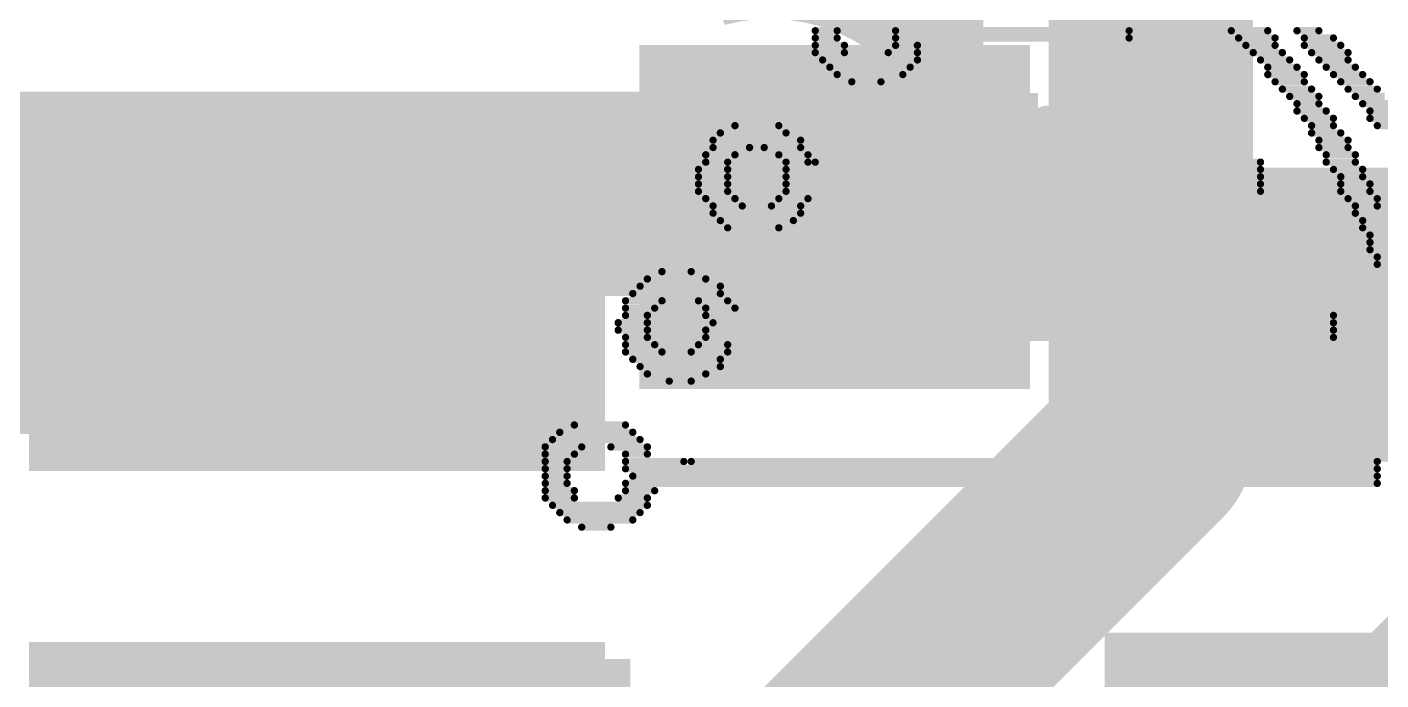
# Model space of a CAD drawing. Header units: inches. Extents: x -0.14 to 1.19, y -0.12 to 0.99.
# Drawn here: x 0.4901 to 0.6357, y 0.3957 to 0.4659 of the extents above; entities that cross this region are included whole.
import ezdxf

# ---------------------------------------------------------------- set-up
doc = ezdxf.new("R2010")
doc.units = ezdxf.units.IN
doc.header["$MEASUREMENT"] = 0
for name, color, linetype in [('Bottom Layer', 5, 'Continuous'), ('Bottom Overlay', 54, 'Continuous'), ('Top Layer', 1, 'Continuous'), ('Top Overlay', 2, 'Continuous'), ('Top Paste', 8, 'Continuous'), ('Top Solder', 216, 'Continuous'), ('Via Holes', 16, 'Continuous')]:
    doc.layers.add(name, color=color, linetype=linetype)

# ---------------------------------------------------------------- blocks, each defined once
blk = doc.blocks.new('C___0402_14')
at = {"layer": 'Top Layer'}
for points in [[(-0.0275, -0.0125), (-0.0275, 0.0125), (-0.0095, 0.0125), (-0.0095, -0.0125)], [(0.0095, -0.0125), (0.0095, 0.0125), (0.0275, 0.0125), (0.0275, -0.0125)]]:
    blk.add_hatch(color=1, dxfattribs=at).paths.add_polyline_path(points)
at = {"layer": 'Top Paste'}
for points in [[(-0.0275, -0.0125), (-0.0275, 0.0125), (-0.0095, 0.0125), (-0.0095, -0.0125)], [(0.0095, -0.0125), (0.0095, 0.0125), (0.0275, 0.0125), (0.0275, -0.0125)]]:
    blk.add_hatch(color=8, dxfattribs=at).paths.add_polyline_path(points)
at = {"layer": 'Top Solder'}
for points in [[(-0.02986, -0.01486), (-0.02986, 0.01486), (-0.00714, 0.01486), (-0.00714, -0.01486)], [(0.00714, -0.01486), (0.00714, 0.01486), (0.02986, 0.01486), (0.02986, -0.01486)]]:
    blk.add_hatch(color=216, dxfattribs=at).paths.add_polyline_path(points)
at = {"layer": 'Top Overlay'}
for points in [[(-0.011, 0.016, 0.005, 0.005, 0), (-0.031, 0.016, 0.005, 0.005, 0)], [(-0.031, -0.016, 0.005, 0.005, 0), (-0.031, 0.016, 0.005, 0.005, 0)], [(0.031, 0.016, 0.005, 0.005, 0), (0.011, 0.016, 0.005, 0.005, 0)], [(0.031, -0.016, 0.005, 0.005, 0), (0.031, 0.016, 0.005, 0.005, 0)], [(-0.011, -0.016, 0.005, 0.005, 0), (-0.031, -0.016, 0.005, 0.005, 0)], [(0.031, -0.016, 0.005, 0.005, 0), (0.011, -0.016, 0.005, 0.005, 0)]]:
    blk.add_lwpolyline(points, format="xyseb", dxfattribs=at)
for points in [[(-0.03225, 0.016, 0.0025, 0.0025, 1), (-0.02975, 0.016, 0.0025, 0.0025, 1)], [(-0.03225, 0.016, 0.0025, 0.0025, 1), (-0.02975, 0.016, 0.0025, 0.0025, 1)], [(-0.01225, 0.016, 0.0025, 0.0025, 1), (-0.00975, 0.016, 0.0025, 0.0025, 1)], [(0.00975, 0.016, 0.0025, 0.0025, 1), (0.01225, 0.016, 0.0025, 0.0025, 1)], [(0.02975, 0.016, 0.0025, 0.0025, 1), (0.03225, 0.016, 0.0025, 0.0025, 1)], [(0.02975, 0.016, 0.0025, 0.0025, 1), (0.03225, 0.016, 0.0025, 0.0025, 1)], [(-0.03225, -0.016, 0.0025, 0.0025, 1), (-0.02975, -0.016, 0.0025, 0.0025, 1)], [(-0.03225, -0.016, 0.0025, 0.0025, 1), (-0.02975, -0.016, 0.0025, 0.0025, 1)], [(-0.01225, -0.016, 0.0025, 0.0025, 1), (-0.00975, -0.016, 0.0025, 0.0025, 1)], [(0.00975, -0.016, 0.0025, 0.0025, 1), (0.01225, -0.016, 0.0025, 0.0025, 1)], [(0.02975, -0.016, 0.0025, 0.0025, 1), (0.03225, -0.016, 0.0025, 0.0025, 1)], [(0.02975, -0.016, 0.0025, 0.0025, 1), (0.03225, -0.016, 0.0025, 0.0025, 1)]]:
    blk.add_lwpolyline(points, format="xyseb", close=True, dxfattribs=at)
blk = doc.blocks.new('SO_14_35')
at = {"layer": 'Top Layer'}
for points in [[(0.07835, -0.03819), (0.13228, -0.03819), (0.13228, -0.06181), (0.07835, -0.06181)], [(0.07835, -0.08819), (0.13228, -0.08819), (0.13228, -0.11181), (0.07835, -0.11181)]]:
    blk.add_hatch(color=1, dxfattribs=at).paths.add_polyline_path(points)
at = {"layer": 'Top Paste'}
for points in [[(0.07835, -0.03819), (0.13228, -0.03819), (0.13228, -0.06181), (0.07835, -0.06181)], [(0.07835, -0.08819), (0.13228, -0.08819), (0.13228, -0.11181), (0.07835, -0.11181)]]:
    blk.add_hatch(color=8, dxfattribs=at).paths.add_polyline_path(points)
at = {"layer": 'Top Solder'}
for points in [[(0.07435, -0.03419), (0.13628, -0.03419), (0.13628, -0.06581), (0.07435, -0.06581)], [(0.07435, -0.08419), (0.13628, -0.08419), (0.13628, -0.11581), (0.07435, -0.11581)]]:
    blk.add_hatch(color=216, dxfattribs=at).paths.add_polyline_path(points)
blk = doc.blocks.new('SO_14_36')
at = {"layer": 'Top Layer'}
for points in [[(-0.13228, -0.03819), (-0.07835, -0.03819), (-0.07835, -0.06181), (-0.13228, -0.06181)], [(-0.13228, -0.08819), (-0.07835, -0.08819), (-0.07835, -0.11181), (-0.13228, -0.11181)]]:
    blk.add_hatch(color=1, dxfattribs=at).paths.add_polyline_path(points)
at = {"layer": 'Top Paste'}
for points in [[(-0.13228, -0.03819), (-0.07835, -0.03819), (-0.07835, -0.06181), (-0.13228, -0.06181)], [(-0.13228, -0.08819), (-0.07835, -0.08819), (-0.07835, -0.11181), (-0.13228, -0.11181)]]:
    blk.add_hatch(color=8, dxfattribs=at).paths.add_polyline_path(points)
at = {"layer": 'Top Solder'}
for points in [[(-0.13628, -0.03419), (-0.07435, -0.03419), (-0.07435, -0.06581), (-0.13628, -0.06581)], [(-0.13628, -0.08419), (-0.07435, -0.08419), (-0.07435, -0.11581), (-0.13628, -0.11581)]]:
    blk.add_hatch(color=216, dxfattribs=at).paths.add_polyline_path(points)

msp = doc.modelspace()

# ---------------------------------------------------------------- hatches: boundary and pattern name
at = {"layer": 'Bottom Layer'}
h = msp.add_hatch(color=5, dxfattribs=at)
edge = h.paths.add_edge_path()
edge.add_arc((0.57, 0.448), 0.01181, 0, 360)
at = {"layer": 'Top Layer'}
for points in [[(0.556, 0.427), (0.598, 0.427), (0.598, 0.464), (0.556, 0.464)], [(0.74231, 0.4), (0.611, 0.4), (0.611, 0.322), (0.74231, 0.322)], [(0.555, 0.398), (0.49268, 0.398), (0.49268, 0.32), (0.555, 0.32)]]:
    msp.add_hatch(color=1, dxfattribs=at).paths.add_polyline_path(points)
h = msp.add_hatch(color=1, dxfattribs=at)
edge = h.paths.add_edge_path()
edge.add_arc((0.57, 0.448), 0.01181, 0, 360)
at = {"layer": 'Via Holes'}
h = msp.add_hatch(color=7, dxfattribs=at)
edge = h.paths.add_edge_path()
edge.add_arc((0.57, 0.448), 0.00591, 0, 360)

# ---------------------------------------------------------------- linework, layer by layer
at = {"layer": 'Bottom Layer'}
for points in [[(0.611, 0.421, 0.022, 0.022, 0), (0.611, 0.76, 0.022, 0.022, 0)], [(0.588, 0.46359, 0.01, 0.01, 0), (0.588, 0.62703, 0.01, 0.01, 0)], [(0.56384, 0.471, 0.01, 0.01, -0.287244), (0.588, 0.46359, 0.01, 0.01, 0)], [(0.45689, 0.448, 0.022, 0.022, 0), (0.57, 0.448, 0.022, 0.022, 0)], [(0.55, 0.36, 0.022, 0.022, 0), (0.611, 0.421, 0.022, 0.022, 0)], [(0.59, 0.349, 0.01, 0.01, 0), (0.64519, 0.40419, 0.01, 0.01, 0)]]:
    msp.add_lwpolyline(points, format="xyseb", dxfattribs=at)
for points in [[(0.5855, 0.46359, 0.005, 0.005, 1), (0.5905, 0.46359, 0.005, 0.005, 1)], [(0.5855, 0.46359, 0.005, 0.005, 1), (0.5905, 0.46359, 0.005, 0.005, 1)], [(0.5645, 0.448, 0.011, 0.011, 1), (0.5755, 0.448, 0.011, 0.011, 1)], [(0.6055, 0.421, 0.011, 0.011, 1), (0.6165, 0.421, 0.011, 0.011, 1)], [(0.6055, 0.421, 0.011, 0.011, 1), (0.6165, 0.421, 0.011, 0.011, 1)]]:
    msp.add_lwpolyline(points, format="xyseb", close=True, dxfattribs=at)
at = {"layer": 'Bottom Overlay'}
for points in [[(0.57491, 0.46554, 0.000785, 0.000785, 0), (0.57726, 0.46554, 0.000785, 0.000785, 0)], [(0.57491, 0.46476, 0.000785, 0.000785, 0), (0.57726, 0.46476, 0.000785, 0.000785, 0)], [(0.58354, 0.46554, 0.000785, 0.000785, 0), (0.60866, 0.46554, 0.000785, 0.000785, 0)], [(0.58354, 0.46476, 0.000785, 0.000785, 0), (0.60866, 0.46476, 0.000785, 0.000785, 0)], [(0.61965, 0.46554, 0.000785, 0.000785, 0), (0.62358, 0.46554, 0.000785, 0.000785, 0)], [(0.62044, 0.46476, 0.000785, 0.000785, 0), (0.62436, 0.46476, 0.000785, 0.000785, 0)], [(0.62672, 0.46554, 0.000785, 0.000785, 0), (0.62907, 0.46554, 0.000785, 0.000785, 0)], [(0.6275, 0.46476, 0.000785, 0.000785, 0), (0.63064, 0.46476, 0.000785, 0.000785, 0)], [(0.57491, 0.46397, 0.000785, 0.000785, 0), (0.57805, 0.46397, 0.000785, 0.000785, 0)], [(0.57491, 0.46319, 0.000785, 0.000785, 0), (0.57805, 0.46319, 0.000785, 0.000785, 0)], [(0.58276, 0.46319, 0.000785, 0.000785, 0), (0.5859, 0.46319, 0.000785, 0.000785, 0)], [(0.58354, 0.46397, 0.000785, 0.000785, 0), (0.5859, 0.46397, 0.000785, 0.000785, 0)], [(0.62122, 0.46397, 0.000785, 0.000785, 0), (0.62436, 0.46397, 0.000785, 0.000785, 0)], [(0.62201, 0.46319, 0.000785, 0.000785, 0), (0.62515, 0.46319, 0.000785, 0.000785, 0)], [(0.6275, 0.46397, 0.000785, 0.000785, 0), (0.63143, 0.46397, 0.000785, 0.000785, 0)], [(0.62829, 0.46319, 0.000785, 0.000785, 0), (0.63221, 0.46319, 0.000785, 0.000785, 0)], [(0.57569, 0.4624, 0.000785, 0.000785, 0), (0.5859, 0.4624, 0.000785, 0.000785, 0)], [(0.57648, 0.46162, 0.000785, 0.000785, 0), (0.58511, 0.46162, 0.000785, 0.000785, 0)], [(0.62279, 0.4624, 0.000785, 0.000785, 0), (0.62593, 0.4624, 0.000785, 0.000785, 0)], [(0.62358, 0.46162, 0.000785, 0.000785, 0), (0.62672, 0.46162, 0.000785, 0.000785, 0)], [(0.62907, 0.4624, 0.000785, 0.000785, 0), (0.63221, 0.4624, 0.000785, 0.000785, 0)], [(0.62986, 0.46162, 0.000785, 0.000785, 0), (0.633, 0.46162, 0.000785, 0.000785, 0)], [(0.57726, 0.46083, 0.000785, 0.000785, 0), (0.58433, 0.46083, 0.000785, 0.000785, 0)], [(0.57883, 0.46005, 0.000785, 0.000785, 0), (0.58197, 0.46005, 0.000785, 0.000785, 0)], [(0.62358, 0.46083, 0.000785, 0.000785, 0), (0.6275, 0.46083, 0.000785, 0.000785, 0)], [(0.62436, 0.46005, 0.000785, 0.000785, 0), (0.6275, 0.46005, 0.000785, 0.000785, 0)], [(0.63064, 0.46083, 0.000785, 0.000785, 0), (0.63379, 0.46083, 0.000785, 0.000785, 0)], [(0.63143, 0.46005, 0.000785, 0.000785, 0), (0.63457, 0.46005, 0.000785, 0.000785, 0)], [(0.62515, 0.45926, 0.000785, 0.000785, 0), (0.62829, 0.45926, 0.000785, 0.000785, 0)], [(0.62593, 0.45848, 0.000785, 0.000785, 0), (0.62907, 0.45848, 0.000785, 0.000785, 0)], [(0.63221, 0.45926, 0.000785, 0.000785, 0), (0.63536, 0.45926, 0.000785, 0.000785, 0)], [(0.633, 0.45848, 0.000785, 0.000785, 0), (0.63614, 0.45848, 0.000785, 0.000785, 0)], [(0.62672, 0.45769, 0.000785, 0.000785, 0), (0.62907, 0.45769, 0.000785, 0.000785, 0)], [(0.62672, 0.45691, 0.000785, 0.000785, 0), (0.62986, 0.45691, 0.000785, 0.000785, 0)], [(0.63379, 0.45769, 0.000785, 0.000785, 0), (0.63693, 0.45769, 0.000785, 0.000785, 0)], [(0.63457, 0.45691, 0.000785, 0.000785, 0), (0.63693, 0.45691, 0.000785, 0.000785, 0)], [(0.6275, 0.45612, 0.000785, 0.000785, 0), (0.63064, 0.45612, 0.000785, 0.000785, 0)], [(0.63457, 0.45612, 0.000785, 0.000785, 0), (0.63771, 0.45612, 0.000785, 0.000785, 0)], [(0.5647, 0.45455, 0.000785, 0.000785, 0), (0.57177, 0.45455, 0.000785, 0.000785, 0)], [(0.56627, 0.45534, 0.000785, 0.000785, 0), (0.57098, 0.45534, 0.000785, 0.000785, 0)], [(0.62829, 0.45534, 0.000785, 0.000785, 0), (0.63064, 0.45534, 0.000785, 0.000785, 0)], [(0.62829, 0.45455, 0.000785, 0.000785, 0), (0.63143, 0.45455, 0.000785, 0.000785, 0)], [(0.63536, 0.45534, 0.000785, 0.000785, 0), (0.6385, 0.45534, 0.000785, 0.000785, 0)], [(0.56392, 0.45377, 0.000785, 0.000785, 0), (0.57334, 0.45377, 0.000785, 0.000785, 0)], [(0.56392, 0.45298, 0.000785, 0.000785, 0), (0.56784, 0.45298, 0.000785, 0.000785, 0)], [(0.56941, 0.45298, 0.000785, 0.000785, 0), (0.57334, 0.45298, 0.000785, 0.000785, 0)], [(0.62907, 0.45377, 0.000785, 0.000785, 0), (0.63221, 0.45377, 0.000785, 0.000785, 0)], [(0.62907, 0.45298, 0.000785, 0.000785, 0), (0.63221, 0.45298, 0.000785, 0.000785, 0)], [(0.56313, 0.4522, 0.000785, 0.000785, 0), (0.56627, 0.4522, 0.000785, 0.000785, 0)], [(0.56313, 0.45141, 0.000785, 0.000785, 0), (0.56549, 0.45141, 0.000785, 0.000785, 0)], [(0.57098, 0.4522, 0.000785, 0.000785, 0), (0.57412, 0.4522, 0.000785, 0.000785, 0)], [(0.57177, 0.45141, 0.000785, 0.000785, 0), (0.57412, 0.45141, 0.000785, 0.000785, 0)], [(0.57491, 0.45141, 0.000785, 0.000785, 0), (0.62279, 0.45141, 0.000785, 0.000785, 0)], [(0.62986, 0.4522, 0.000785, 0.000785, 0), (0.633, 0.4522, 0.000785, 0.000785, 0)], [(0.62986, 0.45141, 0.000785, 0.000785, 0), (0.633, 0.45141, 0.000785, 0.000785, 0)], [(0.56235, 0.45063, 0.000785, 0.000785, 0), (0.56549, 0.45063, 0.000785, 0.000785, 0)], [(0.56235, 0.44984, 0.000785, 0.000785, 0), (0.56549, 0.44984, 0.000785, 0.000785, 0)], [(0.57177, 0.45063, 0.000785, 0.000785, 0), (0.62279, 0.45063, 0.000785, 0.000785, 0)], [(0.57177, 0.44984, 0.000785, 0.000785, 0), (0.62279, 0.44984, 0.000785, 0.000785, 0)], [(0.63064, 0.45063, 0.000785, 0.000785, 0), (0.63379, 0.45063, 0.000785, 0.000785, 0)], [(0.63143, 0.44984, 0.000785, 0.000785, 0), (0.63379, 0.44984, 0.000785, 0.000785, 0)], [(0.56235, 0.44906, 0.000785, 0.000785, 0), (0.56549, 0.44906, 0.000785, 0.000785, 0)], [(0.56235, 0.44827, 0.000785, 0.000785, 0), (0.56549, 0.44827, 0.000785, 0.000785, 0)], [(0.57177, 0.44906, 0.000785, 0.000785, 0), (0.62279, 0.44906, 0.000785, 0.000785, 0)], [(0.57177, 0.44827, 0.000785, 0.000785, 0), (0.62279, 0.44827, 0.000785, 0.000785, 0)], [(0.63143, 0.44906, 0.000785, 0.000785, 0), (0.63457, 0.44906, 0.000785, 0.000785, 0)], [(0.63143, 0.44827, 0.000785, 0.000785, 0), (0.63457, 0.44827, 0.000785, 0.000785, 0)], [(0.56313, 0.44749, 0.000785, 0.000785, 0), (0.56627, 0.44749, 0.000785, 0.000785, 0)], [(0.56392, 0.4467, 0.000785, 0.000785, 0), (0.56706, 0.4467, 0.000785, 0.000785, 0)], [(0.5702, 0.4467, 0.000785, 0.000785, 0), (0.57334, 0.4467, 0.000785, 0.000785, 0)], [(0.57098, 0.44749, 0.000785, 0.000785, 0), (0.57412, 0.44749, 0.000785, 0.000785, 0)], [(0.63221, 0.44749, 0.000785, 0.000785, 0), (0.63536, 0.44749, 0.000785, 0.000785, 0)], [(0.633, 0.4467, 0.000785, 0.000785, 0), (0.63536, 0.4467, 0.000785, 0.000785, 0)], [(0.56392, 0.44592, 0.000785, 0.000785, 0), (0.57334, 0.44592, 0.000785, 0.000785, 0)], [(0.633, 0.44592, 0.000785, 0.000785, 0), (0.63614, 0.44592, 0.000785, 0.000785, 0)], [(0.5647, 0.44513, 0.000785, 0.000785, 0), (0.57255, 0.44513, 0.000785, 0.000785, 0)], [(0.56549, 0.44435, 0.000785, 0.000785, 0), (0.57098, 0.44435, 0.000785, 0.000785, 0)], [(0.63379, 0.44513, 0.000785, 0.000785, 0), (0.63614, 0.44513, 0.000785, 0.000785, 0)], [(0.63379, 0.44435, 0.000785, 0.000785, 0), (0.63693, 0.44435, 0.000785, 0.000785, 0)], [(0.63457, 0.44356, 0.000785, 0.000785, 0), (0.63693, 0.44356, 0.000785, 0.000785, 0)], [(0.63457, 0.44278, 0.000785, 0.000785, 0), (0.63771, 0.44278, 0.000785, 0.000785, 0)], [(0.63457, 0.44199, 0.000785, 0.000785, 0), (0.63771, 0.44199, 0.000785, 0.000785, 0)], [(0.63536, 0.44121, 0.000785, 0.000785, 0), (0.6385, 0.44121, 0.000785, 0.000785, 0)], [(0.55842, 0.43964, 0.000785, 0.000785, 0), (0.56156, 0.43964, 0.000785, 0.000785, 0)], [(0.63536, 0.44042, 0.000785, 0.000785, 0), (0.6385, 0.44042, 0.000785, 0.000785, 0)], [(0.55607, 0.43807, 0.000785, 0.000785, 0), (0.5647, 0.43807, 0.000785, 0.000785, 0)], [(0.55685, 0.43885, 0.000785, 0.000785, 0), (0.56313, 0.43885, 0.000785, 0.000785, 0)], [(0.5545, 0.4365, 0.000785, 0.000785, 0), (0.55842, 0.4365, 0.000785, 0.000785, 0)], [(0.55528, 0.43728, 0.000785, 0.000785, 0), (0.5647, 0.43728, 0.000785, 0.000785, 0)], [(0.56235, 0.4365, 0.000785, 0.000785, 0), (0.56549, 0.4365, 0.000785, 0.000785, 0)], [(0.5545, 0.43571, 0.000785, 0.000785, 0), (0.55764, 0.43571, 0.000785, 0.000785, 0)], [(0.56313, 0.43571, 0.000785, 0.000785, 0), (0.56627, 0.43571, 0.000785, 0.000785, 0)], [(0.55371, 0.43414, 0.000785, 0.000785, 0), (0.55685, 0.43414, 0.000785, 0.000785, 0)], [(0.5545, 0.43493, 0.000785, 0.000785, 0), (0.55685, 0.43493, 0.000785, 0.000785, 0)], [(0.56313, 0.43493, 0.000785, 0.000785, 0), (0.63064, 0.43493, 0.000785, 0.000785, 0)], [(0.56392, 0.43414, 0.000785, 0.000785, 0), (0.63064, 0.43414, 0.000785, 0.000785, 0)], [(0.55371, 0.43335, 0.000785, 0.000785, 0), (0.55685, 0.43335, 0.000785, 0.000785, 0)], [(0.5545, 0.43257, 0.000785, 0.000785, 0), (0.55685, 0.43257, 0.000785, 0.000785, 0)], [(0.56313, 0.43335, 0.000785, 0.000785, 0), (0.63064, 0.43335, 0.000785, 0.000785, 0)], [(0.56313, 0.43257, 0.000785, 0.000785, 0), (0.63064, 0.43257, 0.000785, 0.000785, 0)], [(0.5545, 0.43178, 0.000785, 0.000785, 0), (0.55764, 0.43178, 0.000785, 0.000785, 0)], [(0.5545, 0.431, 0.000785, 0.000785, 0), (0.55842, 0.431, 0.000785, 0.000785, 0)], [(0.56156, 0.431, 0.000785, 0.000785, 0), (0.56549, 0.431, 0.000785, 0.000785, 0)], [(0.56235, 0.43178, 0.000785, 0.000785, 0), (0.56549, 0.43178, 0.000785, 0.000785, 0)], [(0.55528, 0.43021, 0.000785, 0.000785, 0), (0.5647, 0.43021, 0.000785, 0.000785, 0)], [(0.55607, 0.42943, 0.000785, 0.000785, 0), (0.5647, 0.42943, 0.000785, 0.000785, 0)], [(0.55685, 0.42864, 0.000785, 0.000785, 0), (0.56313, 0.42864, 0.000785, 0.000785, 0)], [(0.55921, 0.42786, 0.000785, 0.000785, 0), (0.56156, 0.42786, 0.000785, 0.000785, 0)], [(0.54743, 0.42236, 0.000785, 0.000785, 0), (0.55528, 0.42236, 0.000785, 0.000785, 0)], [(0.549, 0.42315, 0.000785, 0.000785, 0), (0.5545, 0.42315, 0.000785, 0.000785, 0)], [(0.54586, 0.42079, 0.000785, 0.000785, 0), (0.54979, 0.42079, 0.000785, 0.000785, 0)], [(0.54664, 0.42158, 0.000785, 0.000785, 0), (0.55607, 0.42158, 0.000785, 0.000785, 0)], [(0.55293, 0.42079, 0.000785, 0.000785, 0), (0.55685, 0.42079, 0.000785, 0.000785, 0)], [(0.54586, 0.42001, 0.000785, 0.000785, 0), (0.549, 0.42001, 0.000785, 0.000785, 0)], [(0.54586, 0.41922, 0.000785, 0.000785, 0), (0.54822, 0.41922, 0.000785, 0.000785, 0)], [(0.5545, 0.42001, 0.000785, 0.000785, 0), (0.55685, 0.42001, 0.000785, 0.000785, 0)], [(0.5545, 0.41922, 0.000785, 0.000785, 0), (0.56078, 0.41922, 0.000785, 0.000785, 0)], [(0.56156, 0.41922, 0.000785, 0.000785, 0), (0.63536, 0.41922, 0.000785, 0.000785, 0)], [(0.54586, 0.41844, 0.000785, 0.000785, 0), (0.54822, 0.41844, 0.000785, 0.000785, 0)], [(0.54586, 0.41765, 0.000785, 0.000785, 0), (0.54822, 0.41765, 0.000785, 0.000785, 0)], [(0.5545, 0.41844, 0.000785, 0.000785, 0), (0.63536, 0.41844, 0.000785, 0.000785, 0)], [(0.55528, 0.41765, 0.000785, 0.000785, 0), (0.63536, 0.41765, 0.000785, 0.000785, 0)], [(0.54586, 0.41687, 0.000785, 0.000785, 0), (0.54822, 0.41687, 0.000785, 0.000785, 0)], [(0.54586, 0.41608, 0.000785, 0.000785, 0), (0.549, 0.41608, 0.000785, 0.000785, 0)], [(0.5545, 0.41687, 0.000785, 0.000785, 0), (0.63536, 0.41687, 0.000785, 0.000785, 0)], [(0.5545, 0.41608, 0.000785, 0.000785, 0), (0.55764, 0.41608, 0.000785, 0.000785, 0)], [(0.54586, 0.4153, 0.000785, 0.000785, 0), (0.549, 0.4153, 0.000785, 0.000785, 0)], [(0.55371, 0.4153, 0.000785, 0.000785, 0), (0.55685, 0.4153, 0.000785, 0.000785, 0)], [(0.54664, 0.41451, 0.000785, 0.000785, 0), (0.55685, 0.41451, 0.000785, 0.000785, 0)], [(0.54743, 0.41373, 0.000785, 0.000785, 0), (0.55607, 0.41373, 0.000785, 0.000785, 0)], [(0.54822, 0.41294, 0.000785, 0.000785, 0), (0.55528, 0.41294, 0.000785, 0.000785, 0)], [(0.54979, 0.41216, 0.000785, 0.000785, 0), (0.55293, 0.41216, 0.000785, 0.000785, 0)]]:
    msp.add_lwpolyline(points, format="xyseb", dxfattribs=at)
for points in [[(0.57471, 0.46554, 0.000392, 0.000392, 1), (0.5751, 0.46554, 0.000392, 0.000392, 1)], [(0.57471, 0.46476, 0.000392, 0.000392, 1), (0.5751, 0.46476, 0.000392, 0.000392, 1)], [(0.57707, 0.46554, 0.000392, 0.000392, 1), (0.57746, 0.46554, 0.000392, 0.000392, 1)], [(0.57707, 0.46476, 0.000392, 0.000392, 1), (0.57746, 0.46476, 0.000392, 0.000392, 1)], [(0.58335, 0.46554, 0.000392, 0.000392, 1), (0.58374, 0.46554, 0.000392, 0.000392, 1)], [(0.58335, 0.46476, 0.000392, 0.000392, 1), (0.58374, 0.46476, 0.000392, 0.000392, 1)], [(0.60847, 0.46554, 0.000392, 0.000392, 1), (0.60886, 0.46554, 0.000392, 0.000392, 1)], [(0.60847, 0.46476, 0.000392, 0.000392, 1), (0.60886, 0.46476, 0.000392, 0.000392, 1)], [(0.61946, 0.46554, 0.000392, 0.000392, 1), (0.61985, 0.46554, 0.000392, 0.000392, 1)], [(0.62024, 0.46476, 0.000392, 0.000392, 1), (0.62064, 0.46476, 0.000392, 0.000392, 1)], [(0.62338, 0.46554, 0.000392, 0.000392, 1), (0.62378, 0.46554, 0.000392, 0.000392, 1)], [(0.62417, 0.46476, 0.000392, 0.000392, 1), (0.62456, 0.46476, 0.000392, 0.000392, 1)], [(0.62652, 0.46554, 0.000392, 0.000392, 1), (0.62692, 0.46554, 0.000392, 0.000392, 1)], [(0.62731, 0.46476, 0.000392, 0.000392, 1), (0.6277, 0.46476, 0.000392, 0.000392, 1)], [(0.62888, 0.46554, 0.000392, 0.000392, 1), (0.62927, 0.46554, 0.000392, 0.000392, 1)], [(0.63045, 0.46476, 0.000392, 0.000392, 1), (0.63084, 0.46476, 0.000392, 0.000392, 1)], [(0.57471, 0.46397, 0.000392, 0.000392, 1), (0.5751, 0.46397, 0.000392, 0.000392, 1)], [(0.57471, 0.46319, 0.000392, 0.000392, 1), (0.5751, 0.46319, 0.000392, 0.000392, 1)], [(0.57785, 0.46397, 0.000392, 0.000392, 1), (0.57824, 0.46397, 0.000392, 0.000392, 1)], [(0.57785, 0.46319, 0.000392, 0.000392, 1), (0.57824, 0.46319, 0.000392, 0.000392, 1)], [(0.58256, 0.46319, 0.000392, 0.000392, 1), (0.58295, 0.46319, 0.000392, 0.000392, 1)], [(0.58335, 0.46397, 0.000392, 0.000392, 1), (0.58374, 0.46397, 0.000392, 0.000392, 1)], [(0.5857, 0.46397, 0.000392, 0.000392, 1), (0.58609, 0.46397, 0.000392, 0.000392, 1)], [(0.5857, 0.46319, 0.000392, 0.000392, 1), (0.58609, 0.46319, 0.000392, 0.000392, 1)], [(0.62103, 0.46397, 0.000392, 0.000392, 1), (0.62142, 0.46397, 0.000392, 0.000392, 1)], [(0.62181, 0.46319, 0.000392, 0.000392, 1), (0.62221, 0.46319, 0.000392, 0.000392, 1)], [(0.62417, 0.46397, 0.000392, 0.000392, 1), (0.62456, 0.46397, 0.000392, 0.000392, 1)], [(0.62495, 0.46319, 0.000392, 0.000392, 1), (0.62535, 0.46319, 0.000392, 0.000392, 1)], [(0.62731, 0.46397, 0.000392, 0.000392, 1), (0.6277, 0.46397, 0.000392, 0.000392, 1)], [(0.62809, 0.46319, 0.000392, 0.000392, 1), (0.62849, 0.46319, 0.000392, 0.000392, 1)], [(0.63123, 0.46397, 0.000392, 0.000392, 1), (0.63163, 0.46397, 0.000392, 0.000392, 1)], [(0.63202, 0.46319, 0.000392, 0.000392, 1), (0.63241, 0.46319, 0.000392, 0.000392, 1)], [(0.5755, 0.4624, 0.000392, 0.000392, 1), (0.57589, 0.4624, 0.000392, 0.000392, 1)], [(0.57628, 0.46162, 0.000392, 0.000392, 1), (0.57667, 0.46162, 0.000392, 0.000392, 1)], [(0.58492, 0.46162, 0.000392, 0.000392, 1), (0.58531, 0.46162, 0.000392, 0.000392, 1)], [(0.5857, 0.4624, 0.000392, 0.000392, 1), (0.58609, 0.4624, 0.000392, 0.000392, 1)], [(0.6226, 0.4624, 0.000392, 0.000392, 1), (0.62299, 0.4624, 0.000392, 0.000392, 1)], [(0.62338, 0.46162, 0.000392, 0.000392, 1), (0.62378, 0.46162, 0.000392, 0.000392, 1)], [(0.62574, 0.4624, 0.000392, 0.000392, 1), (0.62613, 0.4624, 0.000392, 0.000392, 1)], [(0.62652, 0.46162, 0.000392, 0.000392, 1), (0.62692, 0.46162, 0.000392, 0.000392, 1)], [(0.62888, 0.4624, 0.000392, 0.000392, 1), (0.62927, 0.4624, 0.000392, 0.000392, 1)], [(0.62966, 0.46162, 0.000392, 0.000392, 1), (0.63006, 0.46162, 0.000392, 0.000392, 1)], [(0.63202, 0.4624, 0.000392, 0.000392, 1), (0.63241, 0.4624, 0.000392, 0.000392, 1)], [(0.6328, 0.46162, 0.000392, 0.000392, 1), (0.6332, 0.46162, 0.000392, 0.000392, 1)], [(0.57707, 0.46083, 0.000392, 0.000392, 1), (0.57746, 0.46083, 0.000392, 0.000392, 1)], [(0.57864, 0.46005, 0.000392, 0.000392, 1), (0.57903, 0.46005, 0.000392, 0.000392, 1)], [(0.58178, 0.46005, 0.000392, 0.000392, 1), (0.58217, 0.46005, 0.000392, 0.000392, 1)], [(0.58413, 0.46083, 0.000392, 0.000392, 1), (0.58452, 0.46083, 0.000392, 0.000392, 1)], [(0.62338, 0.46083, 0.000392, 0.000392, 1), (0.62378, 0.46083, 0.000392, 0.000392, 1)], [(0.62417, 0.46005, 0.000392, 0.000392, 1), (0.62456, 0.46005, 0.000392, 0.000392, 1)], [(0.62731, 0.46083, 0.000392, 0.000392, 1), (0.6277, 0.46083, 0.000392, 0.000392, 1)], [(0.62731, 0.46005, 0.000392, 0.000392, 1), (0.6277, 0.46005, 0.000392, 0.000392, 1)], [(0.63045, 0.46083, 0.000392, 0.000392, 1), (0.63084, 0.46083, 0.000392, 0.000392, 1)], [(0.63123, 0.46005, 0.000392, 0.000392, 1), (0.63163, 0.46005, 0.000392, 0.000392, 1)], [(0.63359, 0.46083, 0.000392, 0.000392, 1), (0.63398, 0.46083, 0.000392, 0.000392, 1)], [(0.63437, 0.46005, 0.000392, 0.000392, 1), (0.63477, 0.46005, 0.000392, 0.000392, 1)], [(0.62495, 0.45926, 0.000392, 0.000392, 1), (0.62535, 0.45926, 0.000392, 0.000392, 1)], [(0.62574, 0.45848, 0.000392, 0.000392, 1), (0.62613, 0.45848, 0.000392, 0.000392, 1)], [(0.62809, 0.45926, 0.000392, 0.000392, 1), (0.62849, 0.45926, 0.000392, 0.000392, 1)], [(0.62888, 0.45848, 0.000392, 0.000392, 1), (0.62927, 0.45848, 0.000392, 0.000392, 1)], [(0.63202, 0.45926, 0.000392, 0.000392, 1), (0.63241, 0.45926, 0.000392, 0.000392, 1)], [(0.6328, 0.45848, 0.000392, 0.000392, 1), (0.6332, 0.45848, 0.000392, 0.000392, 1)], [(0.63516, 0.45926, 0.000392, 0.000392, 1), (0.63555, 0.45926, 0.000392, 0.000392, 1)], [(0.62652, 0.45769, 0.000392, 0.000392, 1), (0.62692, 0.45769, 0.000392, 0.000392, 1)], [(0.62652, 0.45691, 0.000392, 0.000392, 1), (0.62692, 0.45691, 0.000392, 0.000392, 1)], [(0.62888, 0.45769, 0.000392, 0.000392, 1), (0.62927, 0.45769, 0.000392, 0.000392, 1)], [(0.62966, 0.45691, 0.000392, 0.000392, 1), (0.63006, 0.45691, 0.000392, 0.000392, 1)], [(0.63359, 0.45769, 0.000392, 0.000392, 1), (0.63398, 0.45769, 0.000392, 0.000392, 1)], [(0.63437, 0.45691, 0.000392, 0.000392, 1), (0.63477, 0.45691, 0.000392, 0.000392, 1)], [(0.62731, 0.45612, 0.000392, 0.000392, 1), (0.6277, 0.45612, 0.000392, 0.000392, 1)], [(0.63045, 0.45612, 0.000392, 0.000392, 1), (0.63084, 0.45612, 0.000392, 0.000392, 1)], [(0.63437, 0.45612, 0.000392, 0.000392, 1), (0.63477, 0.45612, 0.000392, 0.000392, 1)], [(0.5645, 0.45455, 0.000392, 0.000392, 1), (0.5649, 0.45455, 0.000392, 0.000392, 1)], [(0.56607, 0.45534, 0.000392, 0.000392, 1), (0.56647, 0.45534, 0.000392, 0.000392, 1)], [(0.57079, 0.45534, 0.000392, 0.000392, 1), (0.57118, 0.45534, 0.000392, 0.000392, 1)], [(0.57157, 0.45455, 0.000392, 0.000392, 1), (0.57196, 0.45455, 0.000392, 0.000392, 1)], [(0.62809, 0.45534, 0.000392, 0.000392, 1), (0.62849, 0.45534, 0.000392, 0.000392, 1)], [(0.62809, 0.45455, 0.000392, 0.000392, 1), (0.62849, 0.45455, 0.000392, 0.000392, 1)], [(0.63045, 0.45534, 0.000392, 0.000392, 1), (0.63084, 0.45534, 0.000392, 0.000392, 1)], [(0.63123, 0.45455, 0.000392, 0.000392, 1), (0.63163, 0.45455, 0.000392, 0.000392, 1)], [(0.63516, 0.45534, 0.000392, 0.000392, 1), (0.63555, 0.45534, 0.000392, 0.000392, 1)], [(0.56372, 0.45377, 0.000392, 0.000392, 1), (0.56411, 0.45377, 0.000392, 0.000392, 1)], [(0.56372, 0.45298, 0.000392, 0.000392, 1), (0.56411, 0.45298, 0.000392, 0.000392, 1)], [(0.56764, 0.45298, 0.000392, 0.000392, 1), (0.56804, 0.45298, 0.000392, 0.000392, 1)], [(0.56922, 0.45298, 0.000392, 0.000392, 1), (0.56961, 0.45298, 0.000392, 0.000392, 1)], [(0.57314, 0.45377, 0.000392, 0.000392, 1), (0.57353, 0.45377, 0.000392, 0.000392, 1)], [(0.57314, 0.45298, 0.000392, 0.000392, 1), (0.57353, 0.45298, 0.000392, 0.000392, 1)], [(0.62888, 0.45377, 0.000392, 0.000392, 1), (0.62927, 0.45377, 0.000392, 0.000392, 1)], [(0.62888, 0.45298, 0.000392, 0.000392, 1), (0.62927, 0.45298, 0.000392, 0.000392, 1)], [(0.63202, 0.45377, 0.000392, 0.000392, 1), (0.63241, 0.45377, 0.000392, 0.000392, 1)], [(0.63202, 0.45298, 0.000392, 0.000392, 1), (0.63241, 0.45298, 0.000392, 0.000392, 1)], [(0.56293, 0.4522, 0.000392, 0.000392, 1), (0.56333, 0.4522, 0.000392, 0.000392, 1)], [(0.56293, 0.45141, 0.000392, 0.000392, 1), (0.56333, 0.45141, 0.000392, 0.000392, 1)], [(0.56529, 0.45141, 0.000392, 0.000392, 1), (0.56568, 0.45141, 0.000392, 0.000392, 1)], [(0.56607, 0.4522, 0.000392, 0.000392, 1), (0.56647, 0.4522, 0.000392, 0.000392, 1)], [(0.57079, 0.4522, 0.000392, 0.000392, 1), (0.57118, 0.4522, 0.000392, 0.000392, 1)], [(0.57157, 0.45141, 0.000392, 0.000392, 1), (0.57196, 0.45141, 0.000392, 0.000392, 1)], [(0.57393, 0.4522, 0.000392, 0.000392, 1), (0.57432, 0.4522, 0.000392, 0.000392, 1)], [(0.57393, 0.45141, 0.000392, 0.000392, 1), (0.57432, 0.45141, 0.000392, 0.000392, 1)], [(0.57471, 0.45141, 0.000392, 0.000392, 1), (0.5751, 0.45141, 0.000392, 0.000392, 1)], [(0.6226, 0.45141, 0.000392, 0.000392, 1), (0.62299, 0.45141, 0.000392, 0.000392, 1)], [(0.62966, 0.4522, 0.000392, 0.000392, 1), (0.63006, 0.4522, 0.000392, 0.000392, 1)], [(0.62966, 0.45141, 0.000392, 0.000392, 1), (0.63006, 0.45141, 0.000392, 0.000392, 1)], [(0.6328, 0.4522, 0.000392, 0.000392, 1), (0.6332, 0.4522, 0.000392, 0.000392, 1)], [(0.6328, 0.45141, 0.000392, 0.000392, 1), (0.6332, 0.45141, 0.000392, 0.000392, 1)], [(0.56215, 0.45063, 0.000392, 0.000392, 1), (0.56254, 0.45063, 0.000392, 0.000392, 1)], [(0.56215, 0.44984, 0.000392, 0.000392, 1), (0.56254, 0.44984, 0.000392, 0.000392, 1)], [(0.56529, 0.45063, 0.000392, 0.000392, 1), (0.56568, 0.45063, 0.000392, 0.000392, 1)], [(0.56529, 0.44984, 0.000392, 0.000392, 1), (0.56568, 0.44984, 0.000392, 0.000392, 1)], [(0.57157, 0.45063, 0.000392, 0.000392, 1), (0.57196, 0.45063, 0.000392, 0.000392, 1)], [(0.57157, 0.44984, 0.000392, 0.000392, 1), (0.57196, 0.44984, 0.000392, 0.000392, 1)], [(0.6226, 0.45063, 0.000392, 0.000392, 1), (0.62299, 0.45063, 0.000392, 0.000392, 1)], [(0.6226, 0.44984, 0.000392, 0.000392, 1), (0.62299, 0.44984, 0.000392, 0.000392, 1)], [(0.63045, 0.45063, 0.000392, 0.000392, 1), (0.63084, 0.45063, 0.000392, 0.000392, 1)], [(0.63123, 0.44984, 0.000392, 0.000392, 1), (0.63163, 0.44984, 0.000392, 0.000392, 1)], [(0.63359, 0.45063, 0.000392, 0.000392, 1), (0.63398, 0.45063, 0.000392, 0.000392, 1)], [(0.63359, 0.44984, 0.000392, 0.000392, 1), (0.63398, 0.44984, 0.000392, 0.000392, 1)], [(0.56215, 0.44906, 0.000392, 0.000392, 1), (0.56254, 0.44906, 0.000392, 0.000392, 1)], [(0.56215, 0.44827, 0.000392, 0.000392, 1), (0.56254, 0.44827, 0.000392, 0.000392, 1)], [(0.56529, 0.44906, 0.000392, 0.000392, 1), (0.56568, 0.44906, 0.000392, 0.000392, 1)], [(0.56529, 0.44827, 0.000392, 0.000392, 1), (0.56568, 0.44827, 0.000392, 0.000392, 1)], [(0.57157, 0.44906, 0.000392, 0.000392, 1), (0.57196, 0.44906, 0.000392, 0.000392, 1)], [(0.57157, 0.44827, 0.000392, 0.000392, 1), (0.57196, 0.44827, 0.000392, 0.000392, 1)], [(0.6226, 0.44906, 0.000392, 0.000392, 1), (0.62299, 0.44906, 0.000392, 0.000392, 1)], [(0.6226, 0.44827, 0.000392, 0.000392, 1), (0.62299, 0.44827, 0.000392, 0.000392, 1)], [(0.63123, 0.44906, 0.000392, 0.000392, 1), (0.63163, 0.44906, 0.000392, 0.000392, 1)], [(0.63123, 0.44827, 0.000392, 0.000392, 1), (0.63163, 0.44827, 0.000392, 0.000392, 1)], [(0.63437, 0.44906, 0.000392, 0.000392, 1), (0.63477, 0.44906, 0.000392, 0.000392, 1)], [(0.63437, 0.44827, 0.000392, 0.000392, 1), (0.63477, 0.44827, 0.000392, 0.000392, 1)], [(0.56293, 0.44749, 0.000392, 0.000392, 1), (0.56333, 0.44749, 0.000392, 0.000392, 1)], [(0.56372, 0.4467, 0.000392, 0.000392, 1), (0.56411, 0.4467, 0.000392, 0.000392, 1)], [(0.56607, 0.44749, 0.000392, 0.000392, 1), (0.56647, 0.44749, 0.000392, 0.000392, 1)], [(0.56686, 0.4467, 0.000392, 0.000392, 1), (0.56725, 0.4467, 0.000392, 0.000392, 1)], [(0.57, 0.4467, 0.000392, 0.000392, 1), (0.57039, 0.4467, 0.000392, 0.000392, 1)], [(0.57079, 0.44749, 0.000392, 0.000392, 1), (0.57118, 0.44749, 0.000392, 0.000392, 1)], [(0.57314, 0.4467, 0.000392, 0.000392, 1), (0.57353, 0.4467, 0.000392, 0.000392, 1)], [(0.57393, 0.44749, 0.000392, 0.000392, 1), (0.57432, 0.44749, 0.000392, 0.000392, 1)], [(0.63202, 0.44749, 0.000392, 0.000392, 1), (0.63241, 0.44749, 0.000392, 0.000392, 1)], [(0.6328, 0.4467, 0.000392, 0.000392, 1), (0.6332, 0.4467, 0.000392, 0.000392, 1)], [(0.63516, 0.44749, 0.000392, 0.000392, 1), (0.63555, 0.44749, 0.000392, 0.000392, 1)], [(0.63516, 0.4467, 0.000392, 0.000392, 1), (0.63555, 0.4467, 0.000392, 0.000392, 1)], [(0.56372, 0.44592, 0.000392, 0.000392, 1), (0.56411, 0.44592, 0.000392, 0.000392, 1)], [(0.57314, 0.44592, 0.000392, 0.000392, 1), (0.57353, 0.44592, 0.000392, 0.000392, 1)], [(0.6328, 0.44592, 0.000392, 0.000392, 1), (0.6332, 0.44592, 0.000392, 0.000392, 1)], [(0.5645, 0.44513, 0.000392, 0.000392, 1), (0.5649, 0.44513, 0.000392, 0.000392, 1)], [(0.56529, 0.44435, 0.000392, 0.000392, 1), (0.56568, 0.44435, 0.000392, 0.000392, 1)], [(0.57079, 0.44435, 0.000392, 0.000392, 1), (0.57118, 0.44435, 0.000392, 0.000392, 1)], [(0.57236, 0.44513, 0.000392, 0.000392, 1), (0.57275, 0.44513, 0.000392, 0.000392, 1)], [(0.63359, 0.44513, 0.000392, 0.000392, 1), (0.63398, 0.44513, 0.000392, 0.000392, 1)], [(0.63359, 0.44435, 0.000392, 0.000392, 1), (0.63398, 0.44435, 0.000392, 0.000392, 1)], [(0.63437, 0.44356, 0.000392, 0.000392, 1), (0.63477, 0.44356, 0.000392, 0.000392, 1)], [(0.63437, 0.44278, 0.000392, 0.000392, 1), (0.63477, 0.44278, 0.000392, 0.000392, 1)], [(0.63437, 0.44199, 0.000392, 0.000392, 1), (0.63477, 0.44199, 0.000392, 0.000392, 1)], [(0.63516, 0.44121, 0.000392, 0.000392, 1), (0.63555, 0.44121, 0.000392, 0.000392, 1)], [(0.55822, 0.43964, 0.000392, 0.000392, 1), (0.55862, 0.43964, 0.000392, 0.000392, 1)], [(0.56136, 0.43964, 0.000392, 0.000392, 1), (0.56176, 0.43964, 0.000392, 0.000392, 1)], [(0.63516, 0.44042, 0.000392, 0.000392, 1), (0.63555, 0.44042, 0.000392, 0.000392, 1)], [(0.55587, 0.43807, 0.000392, 0.000392, 1), (0.55626, 0.43807, 0.000392, 0.000392, 1)], [(0.55665, 0.43885, 0.000392, 0.000392, 1), (0.55705, 0.43885, 0.000392, 0.000392, 1)], [(0.56293, 0.43885, 0.000392, 0.000392, 1), (0.56333, 0.43885, 0.000392, 0.000392, 1)], [(0.5645, 0.43807, 0.000392, 0.000392, 1), (0.5649, 0.43807, 0.000392, 0.000392, 1)], [(0.5543, 0.4365, 0.000392, 0.000392, 1), (0.55469, 0.4365, 0.000392, 0.000392, 1)], [(0.55508, 0.43728, 0.000392, 0.000392, 1), (0.55548, 0.43728, 0.000392, 0.000392, 1)], [(0.55822, 0.4365, 0.000392, 0.000392, 1), (0.55862, 0.4365, 0.000392, 0.000392, 1)], [(0.56215, 0.4365, 0.000392, 0.000392, 1), (0.56254, 0.4365, 0.000392, 0.000392, 1)], [(0.5645, 0.43728, 0.000392, 0.000392, 1), (0.5649, 0.43728, 0.000392, 0.000392, 1)], [(0.56529, 0.4365, 0.000392, 0.000392, 1), (0.56568, 0.4365, 0.000392, 0.000392, 1)], [(0.5543, 0.43571, 0.000392, 0.000392, 1), (0.55469, 0.43571, 0.000392, 0.000392, 1)], [(0.55744, 0.43571, 0.000392, 0.000392, 1), (0.55783, 0.43571, 0.000392, 0.000392, 1)], [(0.56293, 0.43571, 0.000392, 0.000392, 1), (0.56333, 0.43571, 0.000392, 0.000392, 1)], [(0.56607, 0.43571, 0.000392, 0.000392, 1), (0.56647, 0.43571, 0.000392, 0.000392, 1)], [(0.55351, 0.43414, 0.000392, 0.000392, 1), (0.55391, 0.43414, 0.000392, 0.000392, 1)], [(0.5543, 0.43493, 0.000392, 0.000392, 1), (0.55469, 0.43493, 0.000392, 0.000392, 1)], [(0.55665, 0.43493, 0.000392, 0.000392, 1), (0.55705, 0.43493, 0.000392, 0.000392, 1)], [(0.55665, 0.43414, 0.000392, 0.000392, 1), (0.55705, 0.43414, 0.000392, 0.000392, 1)], [(0.56293, 0.43493, 0.000392, 0.000392, 1), (0.56333, 0.43493, 0.000392, 0.000392, 1)], [(0.56372, 0.43414, 0.000392, 0.000392, 1), (0.56411, 0.43414, 0.000392, 0.000392, 1)], [(0.63045, 0.43493, 0.000392, 0.000392, 1), (0.63084, 0.43493, 0.000392, 0.000392, 1)], [(0.63045, 0.43414, 0.000392, 0.000392, 1), (0.63084, 0.43414, 0.000392, 0.000392, 1)], [(0.55351, 0.43335, 0.000392, 0.000392, 1), (0.55391, 0.43335, 0.000392, 0.000392, 1)], [(0.5543, 0.43257, 0.000392, 0.000392, 1), (0.55469, 0.43257, 0.000392, 0.000392, 1)], [(0.55665, 0.43335, 0.000392, 0.000392, 1), (0.55705, 0.43335, 0.000392, 0.000392, 1)], [(0.55665, 0.43257, 0.000392, 0.000392, 1), (0.55705, 0.43257, 0.000392, 0.000392, 1)], [(0.56293, 0.43335, 0.000392, 0.000392, 1), (0.56333, 0.43335, 0.000392, 0.000392, 1)], [(0.56293, 0.43257, 0.000392, 0.000392, 1), (0.56333, 0.43257, 0.000392, 0.000392, 1)], [(0.63045, 0.43335, 0.000392, 0.000392, 1), (0.63084, 0.43335, 0.000392, 0.000392, 1)], [(0.63045, 0.43257, 0.000392, 0.000392, 1), (0.63084, 0.43257, 0.000392, 0.000392, 1)], [(0.5543, 0.43178, 0.000392, 0.000392, 1), (0.55469, 0.43178, 0.000392, 0.000392, 1)], [(0.5543, 0.431, 0.000392, 0.000392, 1), (0.55469, 0.431, 0.000392, 0.000392, 1)], [(0.55744, 0.43178, 0.000392, 0.000392, 1), (0.55783, 0.43178, 0.000392, 0.000392, 1)], [(0.55822, 0.431, 0.000392, 0.000392, 1), (0.55862, 0.431, 0.000392, 0.000392, 1)], [(0.56136, 0.431, 0.000392, 0.000392, 1), (0.56176, 0.431, 0.000392, 0.000392, 1)], [(0.56215, 0.43178, 0.000392, 0.000392, 1), (0.56254, 0.43178, 0.000392, 0.000392, 1)], [(0.56529, 0.43178, 0.000392, 0.000392, 1), (0.56568, 0.43178, 0.000392, 0.000392, 1)], [(0.56529, 0.431, 0.000392, 0.000392, 1), (0.56568, 0.431, 0.000392, 0.000392, 1)], [(0.55508, 0.43021, 0.000392, 0.000392, 1), (0.55548, 0.43021, 0.000392, 0.000392, 1)], [(0.55587, 0.42943, 0.000392, 0.000392, 1), (0.55626, 0.42943, 0.000392, 0.000392, 1)], [(0.5645, 0.43021, 0.000392, 0.000392, 1), (0.5649, 0.43021, 0.000392, 0.000392, 1)], [(0.5645, 0.42943, 0.000392, 0.000392, 1), (0.5649, 0.42943, 0.000392, 0.000392, 1)], [(0.55665, 0.42864, 0.000392, 0.000392, 1), (0.55705, 0.42864, 0.000392, 0.000392, 1)], [(0.55901, 0.42786, 0.000392, 0.000392, 1), (0.5594, 0.42786, 0.000392, 0.000392, 1)], [(0.56136, 0.42786, 0.000392, 0.000392, 1), (0.56176, 0.42786, 0.000392, 0.000392, 1)], [(0.56293, 0.42864, 0.000392, 0.000392, 1), (0.56333, 0.42864, 0.000392, 0.000392, 1)], [(0.54723, 0.42236, 0.000392, 0.000392, 1), (0.54763, 0.42236, 0.000392, 0.000392, 1)], [(0.5488, 0.42315, 0.000392, 0.000392, 1), (0.5492, 0.42315, 0.000392, 0.000392, 1)], [(0.5543, 0.42315, 0.000392, 0.000392, 1), (0.55469, 0.42315, 0.000392, 0.000392, 1)], [(0.55508, 0.42236, 0.000392, 0.000392, 1), (0.55548, 0.42236, 0.000392, 0.000392, 1)], [(0.54566, 0.42079, 0.000392, 0.000392, 1), (0.54606, 0.42079, 0.000392, 0.000392, 1)], [(0.54645, 0.42158, 0.000392, 0.000392, 1), (0.54684, 0.42158, 0.000392, 0.000392, 1)], [(0.54959, 0.42079, 0.000392, 0.000392, 1), (0.54998, 0.42079, 0.000392, 0.000392, 1)], [(0.55273, 0.42079, 0.000392, 0.000392, 1), (0.55312, 0.42079, 0.000392, 0.000392, 1)], [(0.55587, 0.42158, 0.000392, 0.000392, 1), (0.55626, 0.42158, 0.000392, 0.000392, 1)], [(0.55665, 0.42079, 0.000392, 0.000392, 1), (0.55705, 0.42079, 0.000392, 0.000392, 1)], [(0.54566, 0.42001, 0.000392, 0.000392, 1), (0.54606, 0.42001, 0.000392, 0.000392, 1)], [(0.54566, 0.41922, 0.000392, 0.000392, 1), (0.54606, 0.41922, 0.000392, 0.000392, 1)], [(0.54802, 0.41922, 0.000392, 0.000392, 1), (0.54841, 0.41922, 0.000392, 0.000392, 1)], [(0.5488, 0.42001, 0.000392, 0.000392, 1), (0.5492, 0.42001, 0.000392, 0.000392, 1)], [(0.5543, 0.42001, 0.000392, 0.000392, 1), (0.55469, 0.42001, 0.000392, 0.000392, 1)], [(0.5543, 0.41922, 0.000392, 0.000392, 1), (0.55469, 0.41922, 0.000392, 0.000392, 1)], [(0.55665, 0.42001, 0.000392, 0.000392, 1), (0.55705, 0.42001, 0.000392, 0.000392, 1)], [(0.56058, 0.41922, 0.000392, 0.000392, 1), (0.56097, 0.41922, 0.000392, 0.000392, 1)], [(0.56136, 0.41922, 0.000392, 0.000392, 1), (0.56176, 0.41922, 0.000392, 0.000392, 1)], [(0.63516, 0.41922, 0.000392, 0.000392, 1), (0.63555, 0.41922, 0.000392, 0.000392, 1)], [(0.54566, 0.41844, 0.000392, 0.000392, 1), (0.54606, 0.41844, 0.000392, 0.000392, 1)], [(0.54566, 0.41765, 0.000392, 0.000392, 1), (0.54606, 0.41765, 0.000392, 0.000392, 1)], [(0.54802, 0.41844, 0.000392, 0.000392, 1), (0.54841, 0.41844, 0.000392, 0.000392, 1)], [(0.54802, 0.41765, 0.000392, 0.000392, 1), (0.54841, 0.41765, 0.000392, 0.000392, 1)], [(0.5543, 0.41844, 0.000392, 0.000392, 1), (0.55469, 0.41844, 0.000392, 0.000392, 1)], [(0.55508, 0.41765, 0.000392, 0.000392, 1), (0.55548, 0.41765, 0.000392, 0.000392, 1)], [(0.63516, 0.41844, 0.000392, 0.000392, 1), (0.63555, 0.41844, 0.000392, 0.000392, 1)], [(0.63516, 0.41765, 0.000392, 0.000392, 1), (0.63555, 0.41765, 0.000392, 0.000392, 1)], [(0.54566, 0.41687, 0.000392, 0.000392, 1), (0.54606, 0.41687, 0.000392, 0.000392, 1)], [(0.54566, 0.41608, 0.000392, 0.000392, 1), (0.54606, 0.41608, 0.000392, 0.000392, 1)], [(0.54802, 0.41687, 0.000392, 0.000392, 1), (0.54841, 0.41687, 0.000392, 0.000392, 1)], [(0.5488, 0.41608, 0.000392, 0.000392, 1), (0.5492, 0.41608, 0.000392, 0.000392, 1)], [(0.5543, 0.41687, 0.000392, 0.000392, 1), (0.55469, 0.41687, 0.000392, 0.000392, 1)], [(0.5543, 0.41608, 0.000392, 0.000392, 1), (0.55469, 0.41608, 0.000392, 0.000392, 1)], [(0.55744, 0.41608, 0.000392, 0.000392, 1), (0.55783, 0.41608, 0.000392, 0.000392, 1)], [(0.63516, 0.41687, 0.000392, 0.000392, 1), (0.63555, 0.41687, 0.000392, 0.000392, 1)], [(0.54566, 0.4153, 0.000392, 0.000392, 1), (0.54606, 0.4153, 0.000392, 0.000392, 1)], [(0.5488, 0.4153, 0.000392, 0.000392, 1), (0.5492, 0.4153, 0.000392, 0.000392, 1)], [(0.55351, 0.4153, 0.000392, 0.000392, 1), (0.55391, 0.4153, 0.000392, 0.000392, 1)], [(0.55665, 0.4153, 0.000392, 0.000392, 1), (0.55705, 0.4153, 0.000392, 0.000392, 1)], [(0.54645, 0.41451, 0.000392, 0.000392, 1), (0.54684, 0.41451, 0.000392, 0.000392, 1)], [(0.54723, 0.41373, 0.000392, 0.000392, 1), (0.54763, 0.41373, 0.000392, 0.000392, 1)], [(0.55587, 0.41373, 0.000392, 0.000392, 1), (0.55626, 0.41373, 0.000392, 0.000392, 1)], [(0.55665, 0.41451, 0.000392, 0.000392, 1), (0.55705, 0.41451, 0.000392, 0.000392, 1)], [(0.54802, 0.41294, 0.000392, 0.000392, 1), (0.54841, 0.41294, 0.000392, 0.000392, 1)], [(0.54959, 0.41216, 0.000392, 0.000392, 1), (0.54998, 0.41216, 0.000392, 0.000392, 1)], [(0.55273, 0.41216, 0.000392, 0.000392, 1), (0.55312, 0.41216, 0.000392, 0.000392, 1)], [(0.55508, 0.41294, 0.000392, 0.000392, 1), (0.55548, 0.41294, 0.000392, 0.000392, 1)]]:
    msp.add_lwpolyline(points, format="xyseb", close=True, dxfattribs=at)
at = {"layer": 'Top Layer'}
for points in [[(0.46831, 0.4198, 0.022, 0.022, 0), (0.4817, 0.43319, 0.022, 0.022, 0)], [(0.4817, 0.43319, 0.022, 0.022, 0), (0.5205, 0.43319, 0.022, 0.022, 0)], [(0.5205, 0.43319, 0.022, 0.022, 0), (0.52131, 0.434, 0.022, 0.022, 0)], [(0.637, 0.435, 0.01, 0.01, 0), (0.729, 0.435, 0.01, 0.01, 0)]]:
    msp.add_lwpolyline(points, format="xyseb", dxfattribs=at)
for points in [[(0.4762, 0.43319, 0.011, 0.011, 1), (0.4872, 0.43319, 0.011, 0.011, 1)], [(0.4762, 0.43319, 0.011, 0.011, 1), (0.4872, 0.43319, 0.011, 0.011, 1)], [(0.515, 0.43319, 0.011, 0.011, 1), (0.526, 0.43319, 0.011, 0.011, 1)], [(0.515, 0.43319, 0.011, 0.011, 1), (0.526, 0.43319, 0.011, 0.011, 1)], [(0.51582, 0.434, 0.011, 0.011, 1), (0.52682, 0.434, 0.011, 0.011, 1)], [(0.6345, 0.435, 0.005, 0.005, 1), (0.6395, 0.435, 0.005, 0.005, 1)]]:
    msp.add_lwpolyline(points, format="xyseb", close=True, dxfattribs=at)

# ---------------------------------------------------------------- block references
for name, p in [('SO_14_36', (0.74231, 0.485)), ('SO_14_35', (0.416, 0.484))]:
    msp.add_blockref(name, p)
at = {"rotation": 270}
msp.add_blockref('C___0402_14', (0.584, 0.466), dxfattribs=at)

doc.saveas('drawing.dxf')
